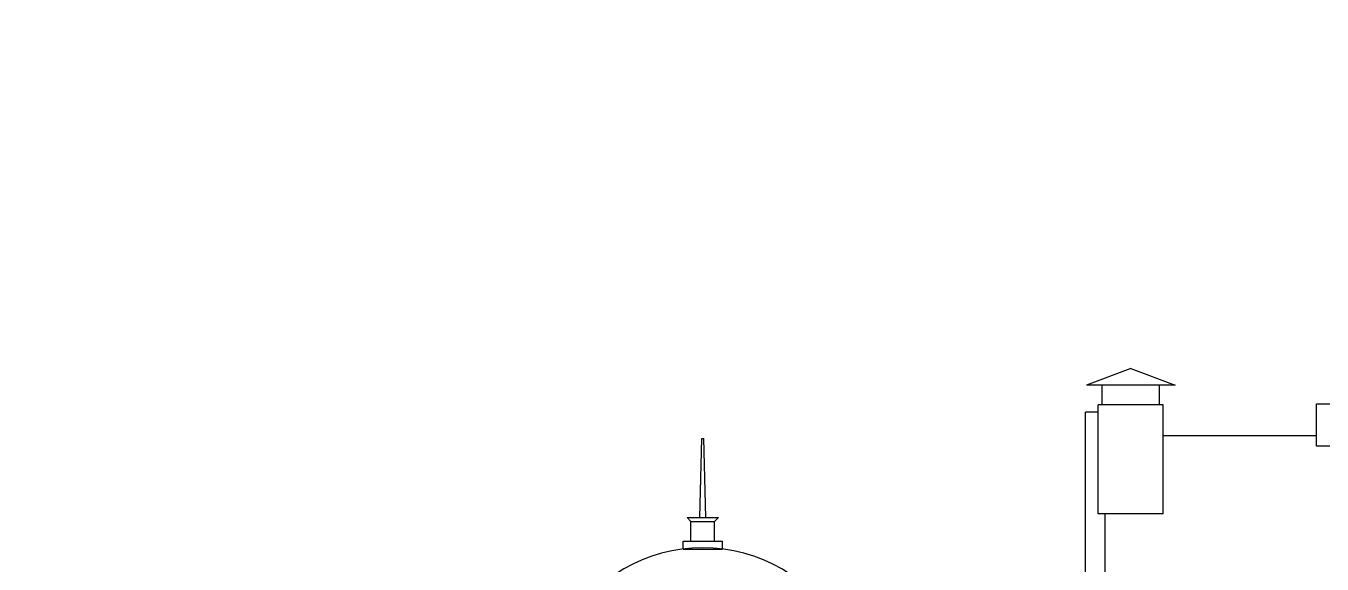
# Model space of a CAD drawing. Header units: inches. Extents: x -634 to 3638, y -6930911 to 5552.
# Drawn here: x 1374.98 to 1409.28, y 3530.96 to 3545.2 of the extents above; entities that cross this region are included whole.
import ezdxf

# ---------------------------------------------------------------- set-up
doc = ezdxf.new("R2010")
doc.units = ezdxf.units.IN
doc.header["$MEASUREMENT"] = 0
doc.layers.add('ALUC', color=202, linetype='Continuous')
doc.layers.add('WALL', color=243, linetype='Continuous')
doc.layers.add('ELEV', color=134, linetype='Continuous', lineweight=18)

msp = doc.modelspace()

# ---------------------------------------------------------------- hatches: boundary and pattern name
at = {"layer": 'ELEV', "linetype": 'Continuous'}
h = msp.add_hatch(dxfattribs=at)
h.set_pattern_fill('ANSI31', color=256, scale=0.01044, style=0)
h.set_pattern_definition([(45, (1262.311104, 3366.587935), (-0.02343928418428, 0.02343928418428), [])])
edge = h.paths.add_edge_path()
edge.add_ellipse((1445.78234, 3471.96182), major_axis=(0, 6932302.83262), ratio=0.00000001506, start_angle=89.999976115149, end_angle=270.000023884851)
edge.add_line((1445.67794, 3474.85168), (1445.67794, 3528.48347))
edge.add_line((1445.67794, 3528.48347), (1445.88675, 3528.48347))
edge.add_line((1445.88675, 3528.48347), (1445.88675, 3474.85168))

# ---------------------------------------------------------------- linework, layer by layer
at = {"layer": 'ALUC', "color": 7, "linetype": 'Continuous'}
for p, q in [((1409.13314, 3535.20372), (1410.69919, 3535.20372)), ((1409.13314, 3534.08538), (1409.13314, 3535.20372)), ((1403.01824, 3526.79901), (1403.01824, 3534.9782)), ((1403.35755, 3534.9782), (1403.01824, 3534.9782)), ((1409.13314, 3534.35157), (1405.08021, 3534.35157)), ((1392.81291, 3532.19525), (1392.86511, 3534.28332)), ((1392.86511, 3534.28332), (1392.91731, 3534.28332)), ((1392.96951, 3532.19525), (1392.91731, 3534.28332)), ((1410.69919, 3534.08538), (1409.13314, 3534.08538)), ((1403.54026, 3526.79901), (1403.54026, 3532.29082)), ((1392.578, 3532.09084), (1392.4736, 3532.19525)), ((1392.4736, 3532.19525), (1393.30883, 3532.19525)), ((1392.578, 3531.56882), (1392.578, 3532.09084)), ((1392.578, 3532.09084), (1393.20442, 3532.09084)), ((1393.20442, 3532.09084), (1393.30883, 3532.19525)), ((1393.20442, 3531.56882), (1393.20442, 3532.09084)), ((1392.36919, 3531.36002), (1392.36919, 3531.56882)), ((1392.36919, 3531.56882), (1393.41323, 3531.56882)), ((1392.36919, 3531.36002), (1393.41323, 3531.36002)), ((1393.41323, 3531.36002), (1393.41323, 3531.56882))]:
    msp.add_line(p, q, dxfattribs=at)
msp.add_arc((1392.89121, 3527.21663), 4.17615, 30, 150, dxfattribs=at)
at = {"layer": 'WALL', "linetype": 'Continuous'}
for p, q in [((1404.21888, 3536.13737), (1403.04434, 3535.6942)), ((1404.21888, 3536.13737), (1405.39342, 3535.6942)), ((1405.39342, 3535.6942), (1403.04434, 3535.6942)), ((1403.46195, 3535.17218), (1403.46195, 3535.6942)), ((1404.97581, 3535.17218), (1404.97581, 3535.6942)), ((1405.08021, 3535.17218), (1403.35755, 3535.17218)), ((1403.35755, 3532.98917), (1403.35755, 3534.79131))]:
    msp.add_line(p, q, dxfattribs=at)
at = {"layer": 'WALL', "color": 7, "linetype": 'Continuous'}
for p, q in [((1403.35755, 3532.29082), (1403.35755, 3535.17218)), ((1405.08021, 3535.17218), (1403.35755, 3535.17218)), ((1405.08021, 3532.29082), (1405.08021, 3535.17218)), ((1405.08021, 3532.29082), (1403.35755, 3532.29082))]:
    msp.add_line(p, q, dxfattribs=at)

doc.saveas('drawing.dxf')
